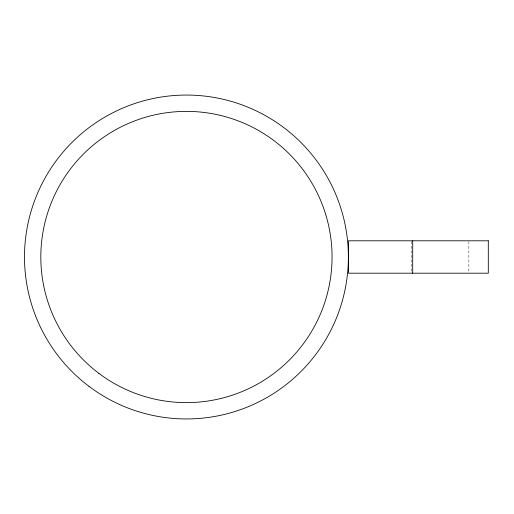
<?xml version="1.0" encoding="UTF-8"?>
<svg xmlns="http://www.w3.org/2000/svg" width="514" height="514" viewBox="0 0 514 514"><rect width="100%" height="100%" fill="white"/><g stroke="black" fill="none" stroke-linecap="round" stroke-linejoin="round"><path stroke-width="0.39" stroke-dasharray="2.57 1.93" d="M468.864 241.593L468.864 272.407M411.438 241.593L411.438 272.407"/><path stroke-width="0.77" d="M412.703 240.803L412.703 273.197M488.3 240.803L348.376 240.803L348.376 273.197L488.3 273.197L488.3 240.803M88.941 386.316A161.949 161.949 0 0 0 347.168 276.77A161.949 161.949 0 0 0 123.193 107.914A161.949 161.949 0 0 0 88.941 386.316M98.778 373.273A145.61 145.61 0 0 0 330.958 274.778A145.61 145.61 0 0 0 129.567 122.949A145.61 145.61 0 0 0 98.778 373.273"/></g></svg>
